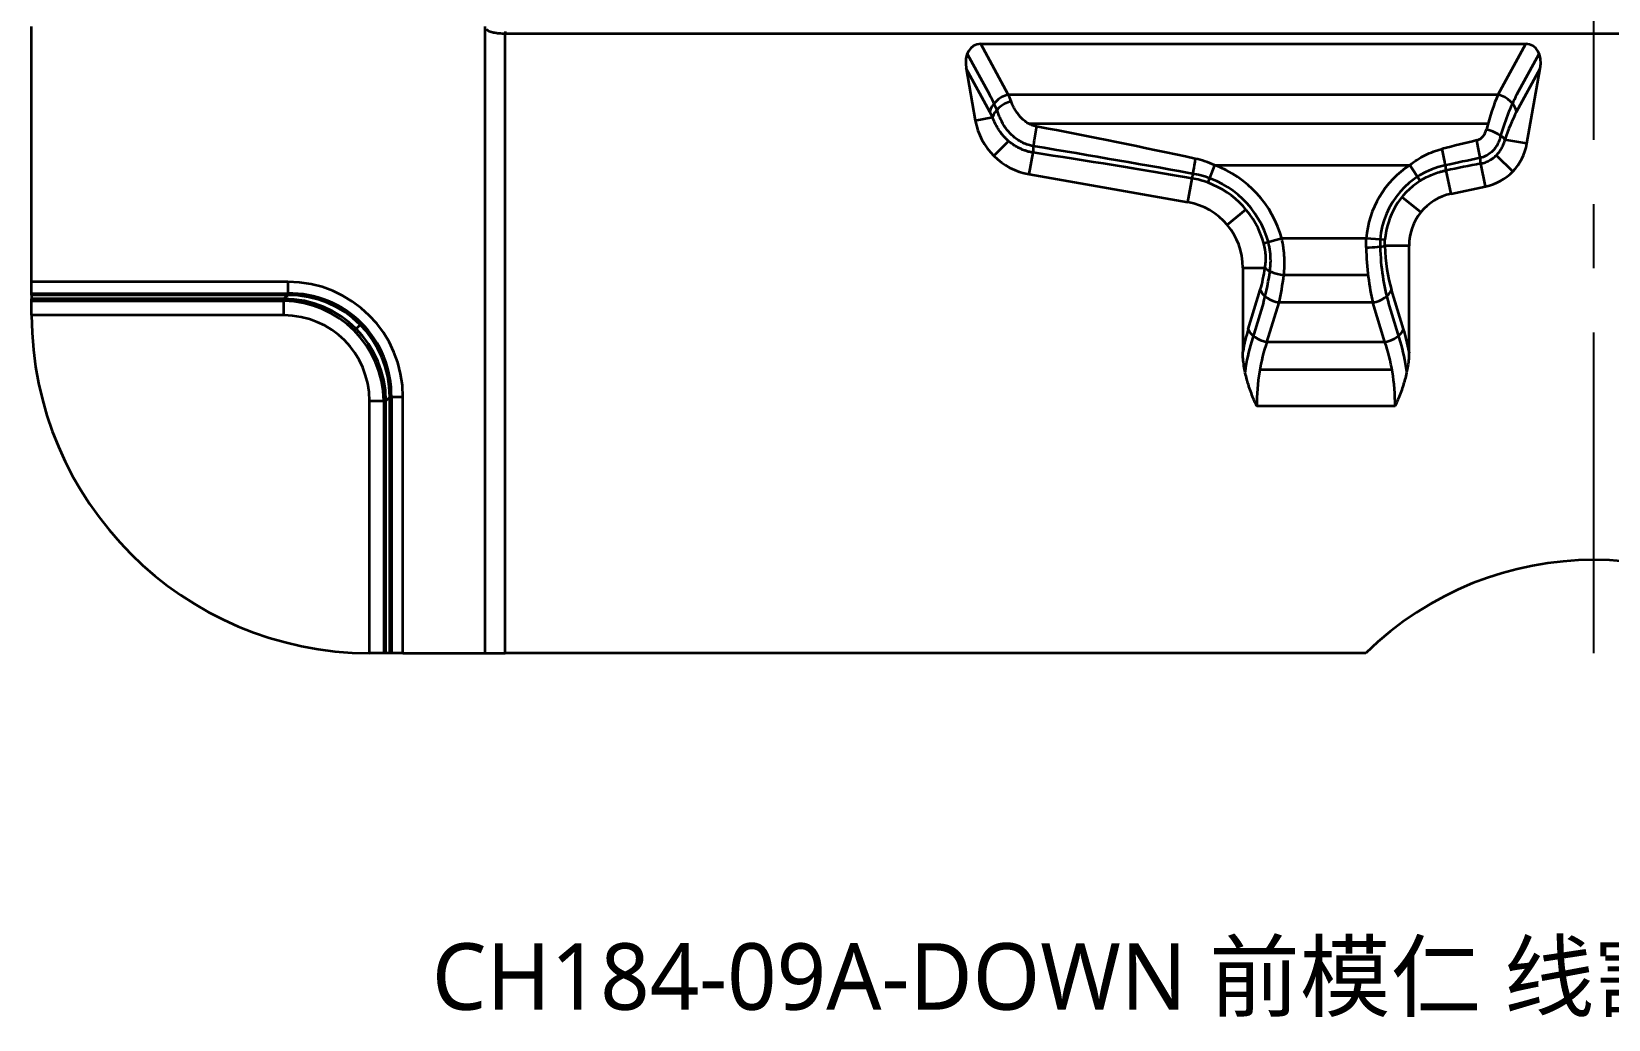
# Model space of a CAD drawing. Header units: millimetres. Extents: x 126 to 861, y 86 to 521.
# Drawn here: x 125.9 to 363.1, y 85.7 to 234.3 of the extents above; entities that cross this region are included whole.
import ezdxf

# ---------------------------------------------------------------- set-up
doc = ezdxf.new("R2010")
doc.units = ezdxf.units.MM
doc.linetypes.add('CENTER', pattern=[50.8, 31.75, -6.35, 6.35, -6.35])
doc.layers.add('10', color=7, linetype='Continuous', true_color=0xffffff)
doc.styles.add('Capful-A', font='')
doc.styles.get('Capful-A').set_extended_font_data('Microsoft YaHei')

msp = doc.modelspace()

# ---------------------------------------------------------------- linework, layer by layer
at = {"layer": '10', "color": 1, "linetype": 'CENTER', "ltscale": 1.52}
msp.add_line((360.922, 140.775), (360.922, 520.775), dxfattribs=at)
at = {"layer": '10', "color": 7, "linetype": 'Continuous', "lineweight": 35}
for p, q in [((125.922, 196.638), (125.922, 235.033)), ((194.162, 140.775), (194.162, 235.033)), ((197.172, 140.775), (197.172, 234)), ((197.172, 234), (524.672, 234)), ((266.652, 230.953), (270.013, 224.795)), ((268.683, 232.419), (350.661, 232.419)), ((272.836, 224.813), (268.683, 232.419)), ((346.508, 224.813), (350.661, 232.419)), ((349.331, 224.795), (352.692, 230.953)), ((266.505, 228.713), (267.877, 220.929)), ((270.059, 222.202), (266.505, 228.713)), ((349.284, 222.202), (352.839, 228.713)), ((350.849, 217.429), (352.839, 228.713)), ((272.836, 224.813), (346.508, 224.813)), ((267.877, 220.929), (270.478, 221.387)), ((344.988, 220.419), (275.929, 220.419)), ((270.654, 215.594), (272.877, 217.817)), ((275.989, 212.817), (276.564, 216.075)), ((350.849, 217.429), (347.541, 218.012)), ((303.827, 214.206), (302.848, 211.562)), ((303.827, 214.206), (333.238, 214.206)), ((334.772, 211.84), (333.238, 214.206)), ((344.634, 210.993), (343.904, 214.429)), ((346.231, 215.67), (348.726, 213.261)), ((275.989, 212.817), (299.844, 208.611)), ((299.844, 208.611), (300.476, 212.196)), ((339.444, 209.89), (338.697, 213.402)), ((332.054, 209.396), (334.89, 207.099)), ((339.444, 209.89), (344.634, 210.993)), ((305.768, 205.191), (308.563, 207.536)), ((313.979, 203.156), (311.262, 202.404)), ((326.68, 203.156), (313.979, 203.156)), ((329.491, 202.944), (326.68, 203.156)), ((333.107, 202.065), (329.476, 202.065)), ((333.107, 186.132), (333.107, 202.065)), ((308.107, 198.763), (308.107, 186.132)), ((308.107, 198.763), (311.453, 198.763)), ((314.276, 197.697), (326.939, 197.697)), ((125.922, 194.658), (125.922, 196.638)), ((164.455, 196.638), (125.922, 196.638)), ((125.922, 194.899), (164.455, 194.899)), ((125.922, 194.658), (125.922, 194.078)), ((164.455, 194.658), (125.922, 194.658)), ((163.876, 194.078), (164.455, 194.658)), ((164.455, 196.638), (164.455, 194.658)), ((308.922, 189.507), (310.735, 195.443)), ((332.293, 189.507), (330.48, 195.443)), ((125.922, 191.775), (125.922, 194.078)), ((163.876, 194.078), (125.922, 194.078)), ((125.922, 193.775), (163.876, 193.775)), ((163.876, 191.602), (163.876, 194.078)), ((311.204, 193.537), (309.392, 187.601)), ((311.741, 187.578), (313.554, 193.515)), ((327.661, 193.515), (313.554, 193.515)), ((329.474, 187.578), (327.661, 193.515)), ((331.823, 187.601), (330.01, 193.537)), ((163.876, 191.602), (125.923, 191.602)), ((175.342, 190.195), (174.727, 189.58)), ((329.474, 187.578), (311.741, 187.578)), ((330.557, 183.396), (310.657, 183.396)), ((176.749, 140.775), (176.749, 178.728)), ((176.749, 178.728), (179.225, 178.728)), ((178.922, 178.728), (178.922, 140.775)), ((179.225, 178.728), (179.805, 179.308)), ((179.225, 140.775), (179.225, 178.728)), ((179.805, 140.775), (179.805, 179.308)), ((181.785, 179.308), (179.805, 179.308)), ((180.047, 179.308), (180.047, 140.775)), ((181.785, 140.775), (181.785, 179.308)), ((331.007, 177.936), (310.208, 177.936)), ((179.225, 140.775), (176.922, 140.775)), ((179.805, 140.775), (179.225, 140.775)), ((181.785, 140.775), (179.805, 140.775)), ((181.785, 140.775), (194.162, 140.775)), ((194.162, 140.775), (197.172, 140.775)), ((326.587, 140.775), (197.172, 140.775))]:
    msp.add_line(p, q, dxfattribs=at)
for centre, radius, start, end in [((277.725, 222.665), 10, 190, 260), ((342.971, 218.818), 8, 282, 350), ((298.107, 198.763), 16.468, 15.4735, 69.67622), ((341.107, 202.065), 14.468, 122.94745, 175.67181), ((341.107, 202.065), 12.368, 102.45134, 175.67181), ((298.107, 198.763), 14.368, 15.4735, 76.53181), ((298.107, 198.763), 13.649, 15.4735, 69.67622), ((341.107, 202.065), 11.649, 122.94745, 175.67181), ((341.107, 202.065), 8, 102, 180), ((298.107, 198.763), 10, 0, 80), ((176.922, 191.775), 51, 180.1946, 269.8054), ((360.923, 105.775), 49.03, 45.54892, 134.45108)]:
    msp.add_arc(centre, radius, start, end, dxfattribs=at)
for centre, major_axis, ratio, start_param, end_param in [((269.841, 228.176), (-2.179, 3.992), 0.6596645, 5.9375246, 7.3815194), ((349.503, 228.176), (2.179, 3.992), 0.6596645, 5.1848512, 6.6288461), ((267.954, 214.206), (-3.039, 14.961), 0.3568064, 5.1534461, 5.4238342), ((272.836, 222.691), (-2.633, -1.437), 0.6596645, 4.3667283, 5.8107231), ((273.254, 221.877), (-2.701, -1.306), 0.5991577, 4.4303894, 5.8418046), ((271.196, 214.206), (-2.312, 14.985), 0.2893713, 5.3612906, 5.4531784), ((348.148, 214.206), (2.312, 14.985), 0.2893713, 0.8300069, 1.2492825), ((346.508, 222.691), (-2.633, 1.437), 0.6596645, 3.6140549, 5.0580497), ((351.39, 214.206), (3.039, 14.961), 0.3568064, 0.8593512, 1.3757689), ((268.42, 213.716), (-2.431, 11.969), 0.3568064, 5.3335543, 5.4254422), ((350.924, 213.716), (2.431, 11.969), 0.3568064, 0.8577431, 1.2770187), ((277.053, 218.852), (-0.453, -2.966), 0.0632325, 4.3196494, 5.9333895), ((280.21, 214.206), (-72.548, 14.139), 0.0690602, 4.435731, 4.7693746), ((344.764, 218.502), (-2.859, 0.909), 0.3431862, 3.5142965, 4.8211019), ((279.721, 211.43), (-72.552, 11.292), 0.0559844, 4.430986, 4.7646295), ((261.825, 214.206), (-90.69, 14.115), 0.0559844, 4.2688965, 4.5571746), ((349.646, 214.206), (60.226, 14.157), 0.0823254, 1.6567046, 1.7441326), ((338.111, 216.16), (-0.589, 2.942), 0.0323857, 3.4908495, 4.872719), ((343.318, 217.186), (-0.571, 2.945), 0.0487792, 3.4910923, 4.9586669), ((300.965, 214.972), (-0.509, -2.956), 0.0108612, 4.6494187, 5.934098), ((365.002, 214.206), (75.291, 14.123), 0.0671226, 1.8436112, 1.9167113), ((350.233, 211.448), (60.233, 11.298), 0.0671226, 1.6634636, 1.7508915), ((326.657, 202.065), (-2.998, -0.1), 0.0909427, 1.5677719, 2.7910119), ((331.007, 203.156), (0, 15), 0.2911762, 1.6619149, 2.268928), ((334.199, 203.156), (0, 15), 0.3639702, 1.6520477, 2.2670191), ((333.826, 203.156), (0, 12), 0.3639702, 1.6619149, 2.268928), ((307.389, 203.156), (0, 12), 0.3639702, 4.0142573, 4.3375374), ((307.015, 203.156), (0, 15), 0.3639702, 4.0161662, 4.4151171), ((314.272, 198.763), (-2.97, 0.425), 0.3629261, 0.3758315, 1.6227228), ((310.208, 203.156), (0, 15), 0.2911762, 4.0142573, 4.3375374), ((164.113, 178.966), (12.616, 12.616), 0.9808148, 5.5074723, 7.0588983), ((164.394, 179.247), (11.175, 11.175), 0.9808148, 5.4920126, 7.0743581), ((164.113, 178.966), (11.229, 11.229), 0.9760289, 5.5074723, 7.0588983), ((313.554, 195.443), (-2.869, 0.876), 0.6258868, 0.4539688, 1.7596683), ((327.661, 195.443), (-2.869, -0.876), 0.6258868, 1.3819243, 2.6876239), ((163.621, 178.474), (11.106, 11.106), 0.9868637, 5.5074723, 7.0588983), ((163.27, 178.123), (11.175, 11.175), 0.9808148, 5.526804, 7.0395666), ((163.621, 178.474), (9.372, 9.372), 0.9808148, 5.5074723, 7.0588983), ((313.94, 177.936), (0, 18), 0.3639702, 0.8726646, 1.0980841), ((313.567, 177.936), (0, 15), 0.3639702, 0.8706882, 1.2191091), ((311.741, 189.507), (-2.869, 0.876), 0.6258868, 0.4539688, 1.7596683), ((316.759, 177.936), (0, 15), 0.4367643, 0.8726646, 1.5707963), ((329.474, 189.507), (-2.869, -0.876), 0.6258868, 1.3819243, 2.6876239), ((324.455, 177.936), (0, 15), 0.4367643, 4.7123892, 5.4105207), ((327.648, 177.936), (0, 15), 0.3639702, 5.0640762, 5.4124971), ((327.274, 177.936), (0, 18), 0.3639702, 5.1851012, 5.4105207)]:
    msp.add_ellipse(centre, major_axis=major_axis, ratio=ratio, start_param=start_param, end_param=end_param, dxfattribs=at)
for points, knots in [([(194.309, 234.65), (194.335, 234.621), (194.364, 234.593), (194.427, 234.54), (194.462, 234.515), (194.517, 234.478), (194.536, 234.466), (194.576, 234.443), (194.596, 234.432), (194.659, 234.399), (194.703, 234.378), (194.841, 234.318), (194.943, 234.282), (195.082, 234.24), (195.11, 234.232), (195.168, 234.216), (195.198, 234.208), (195.288, 234.186), (195.35, 234.171), (195.539, 234.132), (195.672, 234.109), (195.881, 234.079), (195.952, 234.07), (196.061, 234.058), (196.098, 234.054), (196.172, 234.046), (196.209, 234.043), (196.396, 234.026), (196.547, 234.017), (196.779, 234.007), (196.857, 234.005), (197.014, 234.001), (197.093, 234), (197.172, 234)], [0, 0, 0, 0, 0.0625, 0.0625, 0.125, 0.125, 0.15625, 0.15625, 0.1875, 0.1875, 0.25, 0.25, 0.375, 0.375, 0.40625, 0.40625, 0.4375, 0.4375, 0.5, 0.5, 0.625, 0.625, 0.6875, 0.6875, 0.71875, 0.71875, 0.75, 0.75, 0.875, 0.875, 0.9375, 0.9375, 1, 1, 1, 1]), ([(197.172, 234.292), (197.172, 234.269), (197.172, 234.246), (197.172, 234.201), (197.172, 234.179), (197.172, 234.138), (197.172, 234.118), (197.172, 234.083), (197.172, 234.066), (197.172, 234.038), (197.172, 234.026), (197.172, 234.007), (197.172, 234), (197.172, 233.991), (197.172, 233.99), (197.172, 233.991), (197.172, 233.994), (197.172, 234)], [0, 0, 0, 0, 0.125, 0.125, 0.25, 0.25, 0.375, 0.375, 0.5, 0.5, 0.625, 0.625, 0.75, 0.75, 0.875, 0.875, 1, 1, 1, 1]), ([(277.053, 220.013), (276.926, 220.037), (276.803, 220.068), (276.561, 220.141), (276.442, 220.183), (276.21, 220.278), (276.097, 220.331), (275.93, 220.418), (275.876, 220.448), (275.767, 220.511), (275.713, 220.544), (275.555, 220.645), (275.454, 220.716), (275.26, 220.864), (275.166, 220.941), (274.895, 221.18), (274.728, 221.35), (274.534, 221.572), (274.496, 221.617), (274.422, 221.708), (274.385, 221.754), (274.279, 221.891), (274.211, 221.984), (274.017, 222.264), (273.899, 222.454), (273.738, 222.741), (273.686, 222.837), (273.612, 222.982), (273.588, 223.03), (273.541, 223.126), (273.519, 223.174), (273.407, 223.414), (273.327, 223.605), (273.254, 223.795)], [0, 0, 0, 0, 0.0625, 0.0625, 0.125, 0.125, 0.1875, 0.1875, 0.21875, 0.21875, 0.25, 0.25, 0.3125, 0.3125, 0.375, 0.375, 0.5, 0.5, 0.53125, 0.53125, 0.5625, 0.5625, 0.625, 0.625, 0.75, 0.75, 0.8125, 0.8125, 0.84375, 0.84375, 0.875, 0.875, 1, 1, 1, 1]), ([(276.564, 216.075), (276.383, 216.105), (276.204, 216.141), (275.851, 216.226), (275.503, 216.324), (274.994, 216.508), (274.663, 216.657), (274.336, 216.817), (274.176, 216.904), (273.863, 217.087), (273.712, 217.184), (273.269, 217.488), (272.991, 217.71), (272.597, 218.07), (272.47, 218.194), (272.316, 218.356), (272.285, 218.388), (272.225, 218.453), (272.135, 218.552), (272.048, 218.652), (271.766, 218.99), (271.56, 219.272), (271.28, 219.708), (271.192, 219.855), (271.066, 220.08), (271.025, 220.156), (270.945, 220.308), (270.907, 220.384), (270.72, 220.767), (270.59, 221.076), (270.478, 221.387)], [0, 0, 0, 0, 0.0625, 0.0625, 0.125, 0.1875, 0.25, 0.25, 0.3125, 0.3125, 0.375, 0.375, 0.5, 0.5, 0.5625, 0.5625, 0.578125, 0.578125, 0.59375, 0.625, 0.625, 0.75, 0.75, 0.8125, 0.8125, 0.84375, 0.84375, 0.875, 0.875, 1, 1, 1, 1]), ([(276.626, 217.041), (276.415, 217.079), (276.207, 217.129), (275.739, 217.266), (275.478, 217.361), (274.973, 217.584), (274.731, 217.711), (274.264, 217.992), (274.041, 218.147), (273.613, 218.484), (273.409, 218.666), (273.029, 219.045), (272.852, 219.243), (272.523, 219.656), (272.369, 219.871), (271.947, 220.53), (271.721, 220.981), (271.519, 221.482), (271.502, 221.528), (271.484, 221.573)], [0, 0, 0, 0, 0.0868194, 0.0868194, 0.1981961, 0.1981961, 0.3095728, 0.3095728, 0.4209495, 0.4209495, 0.5323262, 0.5323262, 0.643703, 0.643703, 0.7550797, 0.7550797, 0.9778331, 0.9778331, 1, 1, 1, 1]), ([(343.318, 217.931), (343.342, 217.937), (343.366, 217.943), (343.414, 217.957), (343.484, 217.98), (343.552, 218.008), (343.686, 218.068), (343.771, 218.117), (343.892, 218.2), (343.932, 218.23), (344.008, 218.291), (344.044, 218.323), (344.15, 218.423), (344.215, 218.494), (344.305, 218.606), (344.334, 218.644), (344.376, 218.703), (344.389, 218.723), (344.416, 218.763), (344.428, 218.783), (344.491, 218.884), (344.536, 218.967), (344.616, 219.136), (344.652, 219.222), (344.714, 219.397), (344.741, 219.486), (344.764, 219.576)], [0, 0, 0, 0, 0.03125, 0.03125, 0.0625, 0.125, 0.125, 0.25, 0.25, 0.3125, 0.3125, 0.375, 0.375, 0.5, 0.5, 0.5625, 0.5625, 0.59375, 0.59375, 0.625, 0.625, 0.75, 0.75, 0.875, 0.875, 1, 1, 1, 1]), ([(333.238, 214.206), (333.598, 214.498), (333.97, 214.767), (334.736, 215.261), (335.131, 215.487), (335.943, 215.895), (336.36, 216.078), (337.004, 216.318), (337.222, 216.392), (337.554, 216.495), (337.665, 216.528), (337.887, 216.59), (337.999, 216.62), (338.111, 216.648)], [0, 0, 0, 0, 0.25, 0.25, 0.5, 0.5, 0.75, 0.75, 0.875, 0.875, 0.9375, 0.9375, 1, 1, 1, 1]), ([(346.742, 218.169), (346.731, 218.131), (346.72, 218.093), (346.629, 217.793), (346.526, 217.54), (346.272, 217.058), (346.119, 216.825), (345.765, 216.392), (345.569, 216.197), (345.136, 215.848), (344.896, 215.694), (344.396, 215.445), (344.134, 215.349), (343.841, 215.277), (343.822, 215.273), (343.802, 215.268)], [0, 0, 0, 0, 0.0278528, 0.0278528, 0.2195413, 0.2195413, 0.4112298, 0.4112298, 0.6029183, 0.6029183, 0.7946068, 0.7946068, 0.9862953, 0.9862953, 1, 1, 1, 1]), ([(343.904, 214.429), (343.96, 214.44), (344.015, 214.453), (344.126, 214.479), (344.18, 214.494), (344.343, 214.54), (344.45, 214.575), (344.766, 214.69), (344.97, 214.781), (345.267, 214.94), (345.364, 214.997), (345.507, 215.088), (345.554, 215.119), (345.648, 215.184), (345.694, 215.216), (345.921, 215.385), (346.091, 215.531), (346.409, 215.847), (346.557, 216.016), (346.831, 216.377), (346.953, 216.566), (347.169, 216.956), (347.263, 217.158), (347.363, 217.42), (347.383, 217.472), (347.419, 217.579), (347.437, 217.632), (347.486, 217.794), (347.515, 217.903), (347.541, 218.012)], [0, 0, 0, 0, 0.03125, 0.03125, 0.0625, 0.0625, 0.125, 0.125, 0.25, 0.25, 0.3125, 0.3125, 0.34375, 0.34375, 0.375, 0.375, 0.5, 0.5, 0.625, 0.625, 0.75, 0.75, 0.875, 0.875, 0.90625, 0.90625, 0.9375, 0.9375, 1, 1, 1, 1]), ([(303.827, 214.206), (303.368, 214.419), (302.9, 214.604), (301.946, 214.924), (301.46, 215.057), (300.965, 215.164)], [0, 0, 0, 0, 0.5, 0.5, 1, 1, 1, 1]), ([(302.848, 211.562), (302.463, 211.705), (302.072, 211.829), (301.281, 212.039), (300.881, 212.126), (300.476, 212.196)], [0, 0, 0, 0, 0.5, 0.5, 1, 1, 1, 1]), ([(334.772, 211.84), (335.072, 212.035), (335.38, 212.212), (336.009, 212.533), (336.33, 212.677), (336.985, 212.936), (337.319, 213.05), (337.83, 213.199), (338.001, 213.245), (338.348, 213.329), (338.522, 213.368), (338.697, 213.402)], [0, 0, 0, 0, 0.25, 0.25, 0.5, 0.5, 0.75, 0.75, 0.875, 0.875, 1, 1, 1, 1]), ([(311.453, 198.763), (311.502, 199.047), (311.537, 199.337), (311.574, 199.929), (311.577, 200.231), (311.56, 200.579), (311.558, 200.618), (311.554, 200.695), (311.551, 200.734), (311.542, 200.851), (311.535, 200.929), (311.519, 201.085), (311.509, 201.163), (311.489, 201.32), (311.477, 201.398), (311.414, 201.788), (311.347, 202.097), (311.262, 202.404)], [0, 0, 0, 0, 0.25, 0.25, 0.5, 0.5, 0.53125, 0.53125, 0.5625, 0.5625, 0.625, 0.625, 0.6875, 0.6875, 0.75, 0.75, 1, 1, 1, 1]), ([(312.235, 198.763), (312.261, 198.992), (312.279, 199.222), (312.308, 199.883), (312.301, 200.317), (312.247, 200.974), (312.222, 201.194), (312.158, 201.636), (312.119, 201.858), (312.036, 202.251), (311.995, 202.424), (311.95, 202.595)], [0, 0, 0, 0, 0.1830747, 0.1830747, 0.5238311, 0.5238311, 0.6942093, 0.6942093, 0.8645875, 0.8645875, 1, 1, 1, 1]), ([(314.272, 197.664), (314.323, 198.104), (314.355, 198.548), (314.384, 199.448), (314.38, 199.903), (314.345, 200.594), (314.328, 200.825), (314.296, 201.175), (314.284, 201.292), (314.257, 201.526), (314.243, 201.643), (314.164, 202.227), (314.081, 202.693), (313.979, 203.156)], [0, 0, 0, 0, 0.25, 0.25, 0.5, 0.5, 0.625, 0.625, 0.6875, 0.6875, 0.75, 0.75, 1, 1, 1, 1]), ([(310.208, 177.936), (310.203, 177.946), (310.199, 177.956), (310.19, 177.977), (310.176, 178.007), (310.145, 178.079), (310.082, 178.221), (309.957, 178.507), (309.853, 178.752), (309.648, 179.245), (309.517, 179.576), (309.267, 180.242), (309.118, 180.662), (308.981, 181.085), (308.927, 181.255), (308.901, 181.34), (308.823, 181.596), (308.774, 181.767), (308.631, 182.28), (308.546, 182.624), (308.395, 183.315), (308.33, 183.662), (308.222, 184.36), (308.18, 184.711), (308.123, 185.418), (308.107, 185.774), (308.107, 186.132)], [0, 0, 0, 0, 0.0039063, 0.0039063, 0.0078125, 0.015625, 0.03125, 0.0625, 0.125, 0.125, 0.25, 0.25, 0.375, 0.40625, 0.40625, 0.4375, 0.4375, 0.5, 0.5, 0.625, 0.625, 0.75, 0.75, 0.875, 0.875, 1, 1, 1, 1]), ([(333.107, 186.132), (333.107, 185.774), (333.092, 185.418), (333.034, 184.711), (332.992, 184.36), (332.885, 183.662), (332.82, 183.315), (332.669, 182.624), (332.583, 182.28), (332.441, 181.767), (332.391, 181.596), (332.314, 181.34), (332.287, 181.255), (332.233, 181.085), (332.096, 180.662), (331.948, 180.242), (331.698, 179.576), (331.566, 179.245), (331.362, 178.752), (331.257, 178.507), (331.133, 178.221), (331.07, 178.079), (331.038, 178.007), (331.025, 177.977), (331.016, 177.956), (331.011, 177.946), (331.007, 177.936)], [0, 0, 0, 0, 0.125, 0.125, 0.25, 0.25, 0.375, 0.375, 0.5, 0.5, 0.5625, 0.5625, 0.59375, 0.59375, 0.625, 0.75, 0.75, 0.875, 0.875, 0.9375, 0.96875, 0.984375, 0.9921875, 0.9960937, 0.9960937, 1, 1, 1, 1])]:
    msp.add_open_spline(points, degree=3, knots=knots, dxfattribs=at)
for points in [[(338.582, 214.172), (338.535, 214.162), (338.488, 214.152), (338.441, 214.141)], [(326.657, 201.792), (326.645, 202.246), (326.653, 202.701), (326.68, 203.156)], [(328.775, 202.998), (328.75, 202.643), (328.744, 202.29), (328.758, 201.939)], [(329.476, 202.065), (329.464, 202.357), (329.469, 202.65), (329.491, 202.944)], [(125.923, 191.602), (125.922, 191.631), (125.922, 191.689), (125.922, 191.746), (125.922, 191.775)], [(176.922, 140.775), (176.865, 140.775), (176.807, 140.775), (176.749, 140.775)]]:
    msp.add_open_spline(points, degree=3, dxfattribs=at)

# ---------------------------------------------------------------- texts
at = {"insert": (186.12, 97.136), "char_height": 10, "attachment_point": 1, "style": 'Capful-A'}
msp.add_mtext_dynamic_manual_height_columns('CH184-09A-DOWN 前模仁 线割{\\fISOCPEUR|b0|i0|c134|p34;%%C3}.5镶针孔，{\\fISOCPEUR|b0|i0|c134|p34;%%C}12镶件孔', width=363.62564, gutter_width=12.5, heights=[0], dxfattribs=at)

doc.saveas('drawing.dxf')
